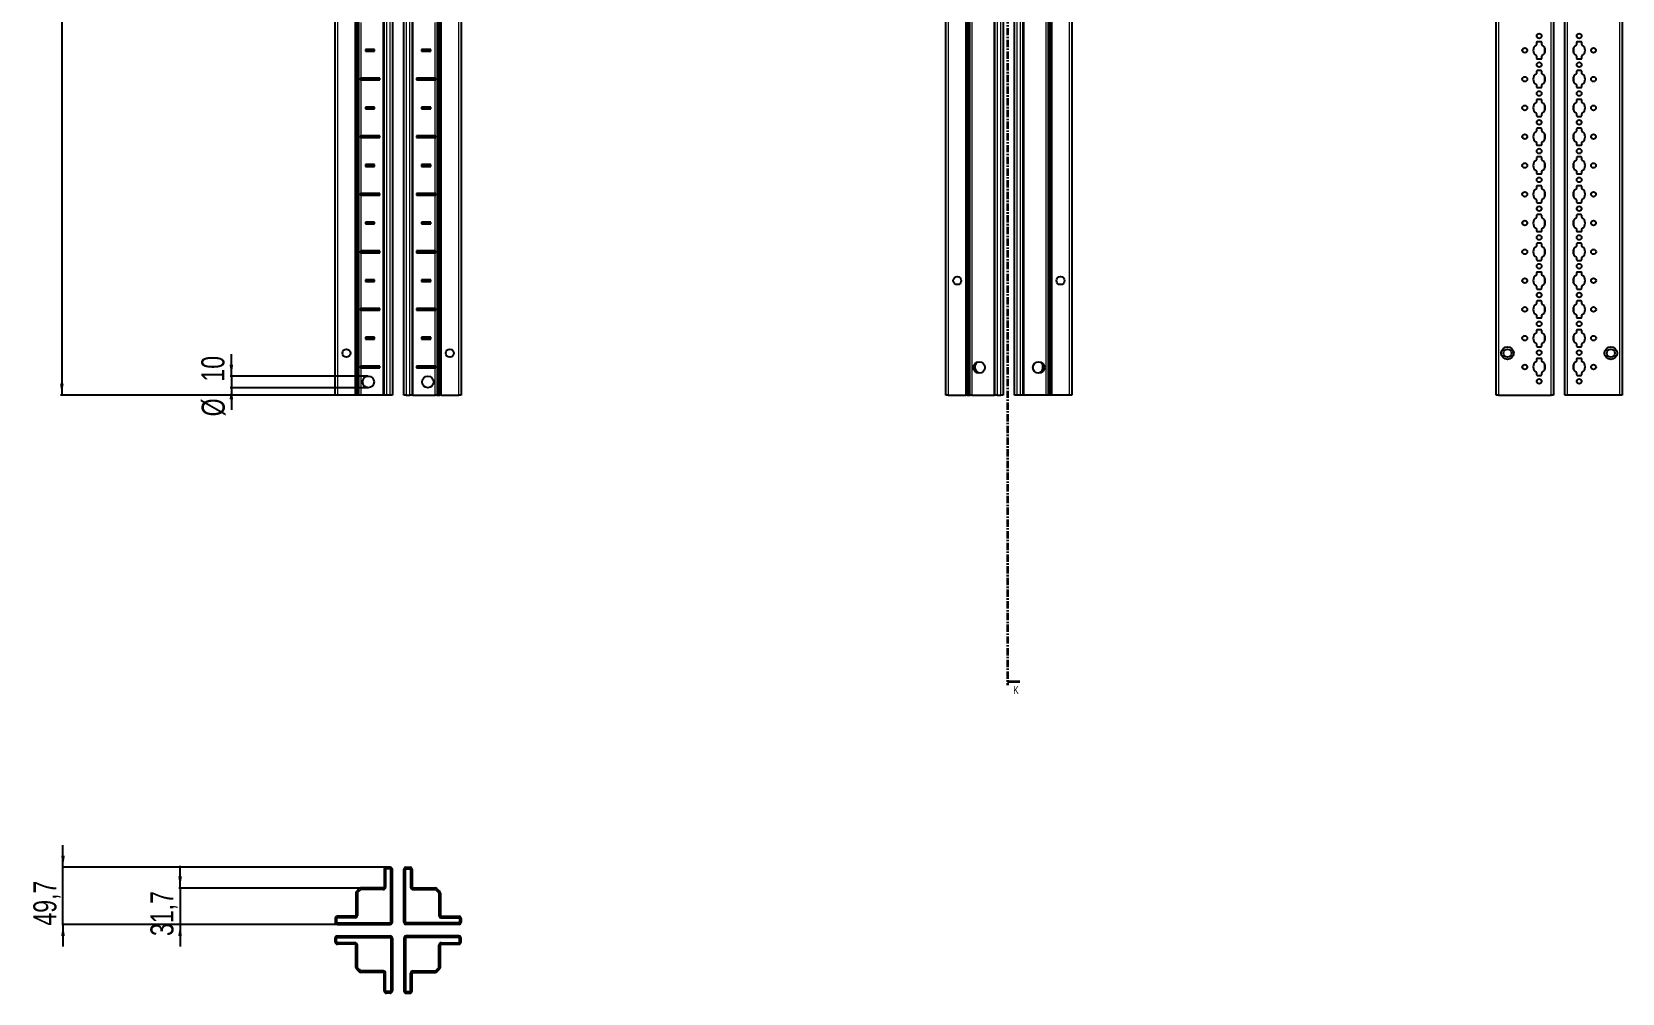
# Model space of a CAD drawing. Header units: millimetres. Extents: x -199 to 1181, y -1371 to 1507.
# Drawn here: x -199 to 1181, y -1371 to -536 of the extents above; entities that cross this region are included whole.
import ezdxf

# ---------------------------------------------------------------- set-up
doc = ezdxf.new("R2010")
doc.units = ezdxf.units.MM
doc.linetypes.add('CENTER', pattern=[10.16, 6.35, -1.27, 1.27, -1.27])
doc.layers.add('FORMAT', color=7, linetype='Continuous')
doc.styles.add('SLDTEXTSTYLE0', font='TXT', dxfattribs={"width": 0.75})
doc.dimstyles.new('SLDDIMSTYLE0', dxfattribs={"dimtxt": 20, "dimasz": 10, "dimexe": 0, "dimexo": 0.0625, "dimgap": 5, "dimtad": 2, "dimdec": 1, "dimrnd": 1e-09, "dimzin": 12, "dimdsep": 46, "dimtxsty": 'SLDTEXTSTYLE0', "dimsah": 1, "dimcen": 0.09, "dimadec": 0, "dimazin": 3, "dimtfac": 1, "dimtofl": 0, "dimtmove": 0, "dimatfit": 3, "dimfxl": 0, "dimfrac": 2, "dimtolj": 1, "dimtzin": 12, "dimarcsym": 0})
doc.dimstyles.new('SLDDIMSTYLE1', dxfattribs={"dimtxt": 20, "dimasz": 10, "dimexe": 0, "dimexo": 0.0625, "dimgap": 5, "dimtad": 2, "dimdec": 1, "dimrnd": 1e-09, "dimzin": 12, "dimdsep": 46, "dimtxsty": 'SLDTEXTSTYLE0', "dimsah": 1, "dimcen": 0.09, "dimadec": 0, "dimazin": 3, "dimtfac": 1, "dimtmove": 0, "dimatfit": 0, "dimfxl": 0, "dimfrac": 2, "dimtolj": 1, "dimtzin": 12, "dimarcsym": 0})

# ---------------------------------------------------------------- blocks, each defined once
blk = doc.blocks.new('_D')
at = {"layer": 'FORMAT'}
for p, q in [((86.4, 47.2), (-174.2, 47.2)), ((-173.2, 47.2), (-173.2, -851.8)), ((86.4, -851.8), (-174.2, -851.8))]:
    blk.add_line(p, q, dxfattribs=at)
for points in [[(-173.2, 47.2), (-174.7, 37.2), (-171.6, 37.2)], [(-173.2, -851.8), (-171.6, -841.8), (-174.7, -841.8)]]:
    blk.add_solid(points, dxfattribs=at)
at = {"layer": 'FORMAT', "insert": (-198.9, -424.5), "char_height": 20, "attachment_point": 1, "rotation": 90, "style": 'SLDTEXTSTYLE0'}
blk.add_mtext('899', dxfattribs=at)
blk = doc.blocks.new('_D_3')
at = {"layer": 'FORMAT'}
for p, q in [((-26, -835.3), (-26, -816.1)), ((92.8, -835.3), (-27, -835.3)), ((-26, -835.3), (-26, -845.3)), ((92.8, -845.3), (-27, -845.3)), ((-26, -845.3), (-26, -864.5))]:
    blk.add_line(p, q, dxfattribs=at)
for points in [[(-26, -835.3), (-24.5, -825.3), (-27.6, -825.3)], [(-26, -845.3), (-27.6, -855.3), (-24.5, -855.3)]]:
    blk.add_solid(points, dxfattribs=at)
at = {"layer": 'FORMAT', "char_height": 20, "attachment_point": 1, "rotation": 90, "style": 'SLDTEXTSTYLE0'}
for s, insert in [('10', (-52.1, -840)), ('%%c', (-51.8, -870.2))]:
    blk.add_mtext(s, dxfattribs=dict(at, insert=insert))
blk = doc.blocks.new('_D_5')
at = {"layer": 'FORMAT'}
for p, q in [((-172.2, -1261.8), (-172.2, -1242.5)), ((108.5, -1261.8), (-173.2, -1261.8)), ((-172.2, -1311.5), (-172.2, -1261.8)), ((66, -1311.5), (-173.2, -1311.5)), ((-172.2, -1311.5), (-172.2, -1330.7))]:
    blk.add_line(p, q, dxfattribs=at)
for points in [[(-172.2, -1261.8), (-170.6, -1251.8), (-173.7, -1251.8)], [(-172.2, -1311.5), (-173.7, -1321.5), (-170.6, -1321.5)]]:
    blk.add_solid(points, dxfattribs=at)
at = {"layer": 'FORMAT', "insert": (-197.9, -1312.5), "char_height": 20, "attachment_point": 1, "rotation": 90, "style": 'SLDTEXTSTYLE0'}
blk.add_mtext('49,7', dxfattribs=at)
blk = doc.blocks.new('_D_6')
at = {"layer": 'FORMAT'}
for p, q in [((-70.5, -1279.8), (-70.5, -1260.5)), ((86.4, -1279.8), (-71.5, -1279.8)), ((-70.5, -1279.8), (-70.5, -1311.5)), ((66, -1311.5), (-71.5, -1311.5)), ((-70.5, -1311.5), (-70.5, -1330.7))]:
    blk.add_line(p, q, dxfattribs=at)
for points in [[(-70.5, -1279.8), (-69, -1269.8), (-72.1, -1269.8)], [(-70.5, -1311.5), (-72.1, -1321.5), (-69, -1321.5)]]:
    blk.add_solid(points, dxfattribs=at)
at = {"layer": 'FORMAT', "insert": (-96.3, -1321.5), "char_height": 20, "attachment_point": 1, "rotation": 90, "style": 'SLDTEXTSTYLE0'}
blk.add_mtext('31,7', dxfattribs=at)

msp = doc.modelspace()

# ---------------------------------------------------------------- linework, layer by layer
at = {"color": 7, "linetype": 'CENTER', "lineweight": 35}
msp.add_line((647.53, 1499.09), (647.53, -1103.67), dxfattribs=at)
at = {"color": 7, "linetype": 'Continuous', "lineweight": 25}
for p, q in [((63.98, -851.79), (63.98, 47.21)), ((81.98, -851.79), (81.98, 47.21)), ((83.77, -851.79), (83.77, 47.21)), ((83.8, -851.79), (83.8, 47.21)), ((106.48, -851.79), (106.48, 47.21)), ((113.68, 47.21), (113.68, -851.79)), ((123.68, -851.79), (123.68, 47.21)), ((130.88, 47.21), (130.88, -851.79)), ((153.55, 47.21), (153.55, -851.79)), ((153.58, 47.21), (153.58, -851.79)), ((155.38, 47.21), (155.38, -851.79)), ((173.38, 47.21), (173.38, -851.79)), ((594.1, -851.79), (594.1, 47.21)), ((613.89, 47.21), (613.89, -851.79)), ((613.93, 47.21), (613.93, -851.79)), ((636.6, -851.79), (636.6, 47.21)), ((643.8, 47.21), (643.8, -851.79)), ((653.8, -851.79), (653.8, 47.21)), ((661, 47.21), (661, -851.79)), ((683.67, -851.79), (683.67, 47.21)), ((683.71, -851.79), (683.71, 47.21)), ((703.5, 47.21), (703.5, -851.79)), ((1071.69, -851.79), (1071.69, 47.21)), ((1121.39, 47.21), (1121.39, -851.79)), ((1131.39, -851.79), (1131.39, 47.21)), ((1181.09, 47.21), (1181.09, -851.79)), ((612.1, -576.54), (612.1, -528.04)), ((685.5, -528.04), (685.5, -576.54)), ((98.33, -551.54), (90.33, -551.54)), ((90.33, -551.54), (90.33, -553.04)), ((91.08, -552.29), (90.33, -551.54)), ((97.58, -552.29), (98.33, -551.54)), ((98.33, -553.04), (98.33, -551.54)), ((147.03, -551.54), (139.03, -551.54)), ((139.03, -551.54), (139.03, -553.04)), ((139.78, -552.29), (139.03, -551.54)), ((146.28, -552.29), (147.03, -551.54)), ((147.03, -553.04), (147.03, -551.54)), ((1106.74, -545.39), (1106.74, -547.27)), ((1110.84, -544.89), (1107.24, -544.89)), ((1111.34, -547.27), (1111.34, -545.39)), ((1141.44, -545.39), (1141.44, -547.27)), ((1145.54, -544.89), (1141.94, -544.89)), ((1146.04, -547.27), (1146.04, -545.39)), ((91.08, -552.29), (90.33, -553.04)), ((90.33, -553.04), (98.33, -553.04)), ((97.58, -552.29), (91.08, -552.29)), ((97.58, -552.29), (98.33, -553.04)), ((139.78, -552.29), (139.03, -553.04)), ((139.03, -553.04), (147.03, -553.04)), ((139.78, -552.29), (146.28, -552.29)), ((146.28, -552.29), (147.03, -553.04)), ((1106.74, -557.32), (1106.74, -559.19)), ((1107.24, -559.69), (1110.84, -559.69)), ((1111.34, -559.19), (1111.34, -557.32)), ((1141.44, -557.32), (1141.44, -559.19)), ((1141.94, -559.69), (1145.54, -559.69)), ((1146.04, -559.19), (1146.04, -557.32)), ((85.93, -576.65), (85.93, -577.94)), ((86.58, -577.29), (85.93, -576.65)), ((86.58, -577.29), (85.93, -577.94)), ((102.83, -576.54), (86.42, -576.54)), ((86.42, -578.04), (102.83, -578.04)), ((102.08, -577.29), (86.58, -577.29)), ((102.08, -577.29), (102.83, -576.54)), ((102.08, -577.29), (102.83, -578.04)), ((102.83, -578.04), (102.83, -576.54)), ((150.93, -576.54), (134.53, -576.54)), ((134.53, -576.54), (134.53, -578.04)), ((135.28, -577.29), (134.53, -576.54)), ((135.28, -577.29), (134.53, -578.04)), ((134.53, -578.04), (150.93, -578.04)), ((135.28, -577.29), (150.78, -577.29)), ((150.78, -577.29), (151.42, -576.65)), ((150.78, -577.29), (151.42, -577.94)), ((151.42, -577.94), (151.42, -576.65)), ((612.16, -576.65), (612.1, -576.54)), ((612.1, -576.54), (612.1, -578.04)), ((612.1, -578.04), (612.16, -577.94)), ((612.1, -626.54), (612.1, -578.04)), ((612.16, -577.94), (612.16, -576.65)), ((685.5, -576.54), (685.44, -576.65)), ((685.44, -576.65), (685.44, -577.94)), ((685.44, -577.94), (685.5, -578.04)), ((685.5, -578.04), (685.5, -576.54)), ((685.5, -578.04), (685.5, -626.54)), ((1106.74, -570.39), (1106.74, -572.27)), ((1110.84, -569.89), (1107.24, -569.89)), ((1111.34, -572.27), (1111.34, -570.39)), ((1141.44, -570.39), (1141.44, -572.27)), ((1145.54, -569.89), (1141.94, -569.89)), ((1146.04, -572.27), (1146.04, -570.39)), ((1106.74, -582.32), (1106.74, -584.19)), ((1107.24, -584.69), (1110.84, -584.69)), ((1111.34, -584.19), (1111.34, -582.32)), ((1141.44, -582.32), (1141.44, -584.19)), ((1141.94, -584.69), (1145.54, -584.69)), ((1146.04, -584.19), (1146.04, -582.32)), ((98.33, -601.54), (90.33, -601.54)), ((90.33, -601.54), (90.33, -603.04)), ((91.08, -602.29), (90.33, -601.54)), ((91.08, -602.29), (90.33, -603.04)), ((90.33, -603.04), (98.33, -603.04)), ((97.58, -602.29), (91.08, -602.29)), ((97.58, -602.29), (98.33, -601.54)), ((97.58, -602.29), (98.33, -603.04)), ((98.33, -603.04), (98.33, -601.54)), ((147.03, -601.54), (139.03, -601.54)), ((139.03, -601.54), (139.03, -603.04)), ((139.78, -602.29), (139.03, -601.54)), ((139.78, -602.29), (139.03, -603.04)), ((139.03, -603.04), (147.03, -603.04)), ((139.78, -602.29), (146.28, -602.29)), ((146.28, -602.29), (147.03, -601.54)), ((146.28, -602.29), (147.03, -603.04)), ((147.03, -603.04), (147.03, -601.54)), ((1106.74, -595.39), (1106.74, -597.27)), ((1106.74, -607.32), (1106.74, -609.19)), ((1110.84, -594.89), (1107.24, -594.89)), ((1111.34, -597.27), (1111.34, -595.39)), ((1111.34, -609.19), (1111.34, -607.32)), ((1141.44, -595.39), (1141.44, -597.27)), ((1141.44, -607.32), (1141.44, -609.19)), ((1145.54, -594.89), (1141.94, -594.89)), ((1146.04, -597.27), (1146.04, -595.39)), ((1146.04, -609.19), (1146.04, -607.32)), ((1106.74, -620.39), (1106.74, -622.27)), ((1107.24, -609.69), (1110.84, -609.69)), ((1110.84, -619.89), (1107.24, -619.89)), ((1111.34, -622.27), (1111.34, -620.39)), ((1141.44, -620.39), (1141.44, -622.27)), ((1141.94, -609.69), (1145.54, -609.69)), ((1145.54, -619.89), (1141.94, -619.89)), ((1146.04, -622.27), (1146.04, -620.39)), ((85.93, -626.65), (85.93, -627.94)), ((86.58, -627.29), (85.93, -626.65)), ((86.58, -627.29), (85.93, -627.94)), ((102.83, -626.54), (86.42, -626.54)), ((86.42, -628.04), (102.83, -628.04)), ((102.08, -627.29), (86.58, -627.29)), ((102.08, -627.29), (102.83, -626.54)), ((102.08, -627.29), (102.83, -628.04)), ((102.83, -628.04), (102.83, -626.54)), ((150.93, -626.54), (134.53, -626.54)), ((134.53, -626.54), (134.53, -628.04)), ((135.28, -627.29), (134.53, -626.54)), ((135.28, -627.29), (134.53, -628.04)), ((134.53, -628.04), (150.93, -628.04)), ((135.28, -627.29), (150.78, -627.29)), ((150.78, -627.29), (151.42, -626.65)), ((150.78, -627.29), (151.42, -627.94)), ((151.42, -627.94), (151.42, -626.65)), ((612.16, -626.65), (612.1, -626.54)), ((612.1, -626.54), (612.1, -628.04)), ((612.1, -628.04), (612.16, -627.94)), ((612.1, -676.54), (612.1, -628.04)), ((612.16, -627.94), (612.16, -626.65)), ((685.5, -626.54), (685.44, -626.65)), ((685.44, -626.65), (685.44, -627.94)), ((685.44, -627.94), (685.5, -628.04)), ((685.5, -628.04), (685.5, -626.54)), ((685.5, -628.04), (685.5, -676.54)), ((1106.74, -632.32), (1106.74, -634.19)), ((1107.24, -634.69), (1110.84, -634.69)), ((1111.34, -634.19), (1111.34, -632.32)), ((1141.44, -632.32), (1141.44, -634.19)), ((1141.94, -634.69), (1145.54, -634.69)), ((1146.04, -634.19), (1146.04, -632.32)), ((1106.74, -645.39), (1106.74, -647.27)), ((1110.84, -644.89), (1107.24, -644.89)), ((1111.34, -647.27), (1111.34, -645.39)), ((1141.44, -645.39), (1141.44, -647.27)), ((1145.54, -644.89), (1141.94, -644.89)), ((1146.04, -647.27), (1146.04, -645.39)), ((98.33, -651.54), (90.33, -651.54)), ((90.33, -651.54), (90.33, -653.04)), ((91.08, -652.29), (90.33, -651.54)), ((91.08, -652.29), (90.33, -653.04)), ((90.33, -653.04), (98.33, -653.04)), ((97.58, -652.29), (91.08, -652.29)), ((97.58, -652.29), (98.33, -651.54)), ((97.58, -652.29), (98.33, -653.04)), ((98.33, -653.04), (98.33, -651.54)), ((147.03, -651.54), (139.03, -651.54)), ((139.03, -651.54), (139.03, -653.04)), ((139.78, -652.29), (139.03, -651.54)), ((139.78, -652.29), (139.03, -653.04)), ((139.03, -653.04), (147.03, -653.04)), ((139.78, -652.29), (146.28, -652.29)), ((146.28, -652.29), (147.03, -651.54)), ((146.28, -652.29), (147.03, -653.04)), ((147.03, -653.04), (147.03, -651.54)), ((1106.74, -657.32), (1106.74, -659.19)), ((1107.24, -659.69), (1110.84, -659.69)), ((1111.34, -659.19), (1111.34, -657.32)), ((1141.44, -657.32), (1141.44, -659.19)), ((1141.94, -659.69), (1145.54, -659.69)), ((1146.04, -659.19), (1146.04, -657.32)), ((1106.74, -670.39), (1106.74, -672.27)), ((1110.84, -669.89), (1107.24, -669.89)), ((1111.34, -672.27), (1111.34, -670.39)), ((1141.44, -670.39), (1141.44, -672.27)), ((1145.54, -669.89), (1141.94, -669.89)), ((1146.04, -672.27), (1146.04, -670.39)), ((85.93, -676.65), (85.93, -677.94)), ((86.58, -677.29), (85.93, -676.65)), ((86.58, -677.29), (85.93, -677.94)), ((102.83, -676.54), (86.42, -676.54)), ((86.42, -678.04), (102.83, -678.04)), ((102.08, -677.29), (86.58, -677.29)), ((102.08, -677.29), (102.83, -676.54)), ((102.08, -677.29), (102.83, -678.04)), ((102.83, -678.04), (102.83, -676.54)), ((150.93, -676.54), (134.53, -676.54)), ((134.53, -676.54), (134.53, -678.04)), ((135.28, -677.29), (134.53, -676.54)), ((135.28, -677.29), (134.53, -678.04)), ((134.53, -678.04), (150.93, -678.04)), ((135.28, -677.29), (150.78, -677.29)), ((150.78, -677.29), (151.42, -676.65)), ((150.78, -677.29), (151.42, -677.94)), ((151.42, -677.94), (151.42, -676.65)), ((612.16, -676.65), (612.1, -676.54)), ((612.1, -676.54), (612.1, -678.04)), ((612.1, -678.04), (612.16, -677.94)), ((612.1, -726.54), (612.1, -678.04)), ((612.16, -677.94), (612.16, -676.65)), ((685.5, -676.54), (685.44, -676.65)), ((685.44, -676.65), (685.44, -677.94)), ((685.44, -677.94), (685.5, -678.04)), ((685.5, -678.04), (685.5, -676.54)), ((685.5, -678.04), (685.5, -726.54)), ((1106.74, -682.32), (1106.74, -684.19)), ((1107.24, -684.69), (1110.84, -684.69)), ((1111.34, -684.19), (1111.34, -682.32)), ((1141.44, -682.32), (1141.44, -684.19)), ((1141.94, -684.69), (1145.54, -684.69)), ((1146.04, -684.19), (1146.04, -682.32)), ((91.08, -702.29), (90.33, -701.54)), ((90.33, -701.54), (90.33, -703.04)), ((98.33, -701.54), (90.33, -701.54)), ((91.08, -702.29), (90.33, -703.04)), ((90.33, -703.04), (98.33, -703.04)), ((97.58, -702.29), (91.08, -702.29)), ((97.58, -702.29), (98.33, -701.54)), ((97.58, -702.29), (98.33, -703.04)), ((98.33, -703.04), (98.33, -701.54)), ((147.03, -701.54), (139.03, -701.54)), ((139.03, -701.54), (139.03, -703.04)), ((139.78, -702.29), (139.03, -701.54)), ((139.78, -702.29), (139.03, -703.04)), ((139.03, -703.04), (147.03, -703.04)), ((139.78, -702.29), (146.28, -702.29)), ((146.28, -702.29), (147.03, -701.54)), ((146.28, -702.29), (147.03, -703.04)), ((147.03, -703.04), (147.03, -701.54)), ((1106.74, -695.39), (1106.74, -697.27)), ((1110.84, -694.89), (1107.24, -694.89)), ((1111.34, -697.27), (1111.34, -695.39)), ((1141.44, -695.39), (1141.44, -697.27)), ((1145.54, -694.89), (1141.94, -694.89)), ((1146.04, -697.27), (1146.04, -695.39)), ((1106.74, -707.32), (1106.74, -709.19)), ((1107.24, -709.69), (1110.84, -709.69)), ((1111.34, -709.19), (1111.34, -707.32)), ((1141.44, -707.32), (1141.44, -709.19)), ((1141.94, -709.69), (1145.54, -709.69)), ((1146.04, -709.19), (1146.04, -707.32)), ((85.93, -726.65), (85.93, -727.94)), ((86.58, -727.29), (85.93, -726.65)), ((86.58, -727.29), (85.93, -727.94)), ((102.83, -726.54), (86.42, -726.54)), ((86.42, -728.04), (102.83, -728.04)), ((102.08, -727.29), (86.58, -727.29)), ((102.08, -727.29), (102.83, -726.54)), ((102.08, -727.29), (102.83, -728.04)), ((102.83, -728.04), (102.83, -726.54)), ((150.93, -726.54), (134.53, -726.54)), ((134.53, -726.54), (134.53, -728.04)), ((135.28, -727.29), (134.53, -726.54)), ((135.28, -727.29), (134.53, -728.04)), ((134.53, -728.04), (150.93, -728.04)), ((135.28, -727.29), (150.78, -727.29)), ((150.78, -727.29), (151.42, -726.65)), ((150.78, -727.29), (151.42, -727.94)), ((151.42, -727.94), (151.42, -726.65)), ((612.16, -726.65), (612.1, -726.54)), ((612.1, -726.54), (612.1, -728.04)), ((612.1, -728.04), (612.16, -727.94)), ((612.1, -776.54), (612.1, -728.04)), ((612.16, -727.94), (612.16, -726.65)), ((685.5, -726.54), (685.44, -726.65)), ((685.44, -726.65), (685.44, -727.94)), ((685.44, -727.94), (685.5, -728.04)), ((685.5, -728.04), (685.5, -726.54)), ((685.5, -728.04), (685.5, -776.54)), ((1106.74, -720.39), (1106.74, -722.27)), ((1110.84, -719.89), (1107.24, -719.89)), ((1111.34, -722.27), (1111.34, -720.39)), ((1141.44, -720.39), (1141.44, -722.27)), ((1145.54, -719.89), (1141.94, -719.89)), ((1146.04, -722.27), (1146.04, -720.39)), ((1106.74, -732.32), (1106.74, -734.19)), ((1107.24, -734.69), (1110.84, -734.69)), ((1110.84, -744.89), (1107.24, -744.89)), ((1111.34, -734.19), (1111.34, -732.32)), ((1141.44, -732.32), (1141.44, -734.19)), ((1141.94, -734.69), (1145.54, -734.69)), ((1145.54, -744.89), (1141.94, -744.89)), ((1146.04, -734.19), (1146.04, -732.32)), ((98.33, -751.54), (90.33, -751.54)), ((90.33, -751.54), (90.33, -753.04)), ((91.08, -752.29), (90.33, -751.54)), ((91.08, -752.29), (90.33, -753.04)), ((90.33, -753.04), (98.33, -753.04)), ((97.58, -752.29), (91.08, -752.29)), ((97.58, -752.29), (98.33, -751.54)), ((97.58, -752.29), (98.33, -753.04)), ((98.33, -753.04), (98.33, -751.54)), ((139.03, -751.54), (139.03, -753.04)), ((147.03, -751.54), (139.03, -751.54)), ((139.78, -752.29), (139.03, -751.54)), ((139.78, -752.29), (139.03, -753.04)), ((139.03, -753.04), (147.03, -753.04)), ((139.78, -752.29), (146.28, -752.29)), ((146.28, -752.29), (147.03, -751.54)), ((146.28, -752.29), (147.03, -753.04)), ((147.03, -753.04), (147.03, -751.54)), ((1106.74, -745.39), (1106.74, -747.27)), ((1106.74, -757.32), (1106.74, -759.19)), ((1111.34, -747.27), (1111.34, -745.39)), ((1111.34, -759.19), (1111.34, -757.32)), ((1141.44, -745.39), (1141.44, -747.27)), ((1141.44, -757.32), (1141.44, -759.19)), ((1146.04, -747.27), (1146.04, -745.39)), ((1146.04, -759.19), (1146.04, -757.32)), ((1106.74, -770.39), (1106.74, -772.27)), ((1107.24, -759.69), (1110.84, -759.69)), ((1110.84, -769.89), (1107.24, -769.89)), ((1111.34, -772.27), (1111.34, -770.39)), ((1141.44, -770.39), (1141.44, -772.27)), ((1141.94, -759.69), (1145.54, -759.69)), ((1145.54, -769.89), (1141.94, -769.89)), ((1146.04, -772.27), (1146.04, -770.39)), ((86.58, -777.29), (85.93, -776.65)), ((85.93, -776.65), (85.93, -777.94)), ((86.58, -777.29), (85.93, -777.94)), ((102.83, -776.54), (86.42, -776.54)), ((86.42, -778.04), (102.83, -778.04)), ((102.08, -777.29), (86.58, -777.29)), ((102.08, -777.29), (102.83, -776.54)), ((102.08, -777.29), (102.83, -778.04)), ((102.83, -778.04), (102.83, -776.54)), ((150.93, -776.54), (134.53, -776.54)), ((134.53, -776.54), (134.53, -778.04)), ((135.28, -777.29), (134.53, -776.54)), ((135.28, -777.29), (134.53, -778.04)), ((134.53, -778.04), (150.93, -778.04)), ((135.28, -777.29), (150.78, -777.29)), ((150.78, -777.29), (151.42, -776.65)), ((150.78, -777.29), (151.42, -777.94)), ((151.42, -777.94), (151.42, -776.65)), ((612.16, -776.65), (612.1, -776.54)), ((612.1, -776.54), (612.1, -778.04)), ((612.1, -778.04), (612.16, -777.94)), ((612.1, -826.54), (612.1, -778.04)), ((612.16, -777.94), (612.16, -776.65)), ((685.5, -776.54), (685.44, -776.65)), ((685.44, -776.65), (685.44, -777.94)), ((685.44, -777.94), (685.5, -778.04)), ((685.5, -778.04), (685.5, -776.54)), ((685.5, -778.04), (685.5, -826.54)), ((1106.74, -782.32), (1106.74, -784.19)), ((1107.24, -784.69), (1110.84, -784.69)), ((1111.34, -784.19), (1111.34, -782.32)), ((1141.44, -782.32), (1141.44, -784.19)), ((1141.94, -784.69), (1145.54, -784.69)), ((1146.04, -784.19), (1146.04, -782.32)), ((1106.74, -795.39), (1106.74, -797.27)), ((1110.84, -794.89), (1107.24, -794.89)), ((1111.34, -797.27), (1111.34, -795.39)), ((1141.44, -795.39), (1141.44, -797.27)), ((1145.54, -794.89), (1141.94, -794.89)), ((1146.04, -797.27), (1146.04, -795.39)), ((98.33, -801.54), (90.33, -801.54)), ((90.33, -801.54), (90.33, -803.04)), ((91.08, -802.29), (90.33, -801.54)), ((91.08, -802.29), (90.33, -803.04)), ((90.33, -803.04), (98.33, -803.04)), ((97.58, -802.29), (91.08, -802.29)), ((97.58, -802.29), (98.33, -801.54)), ((97.58, -802.29), (98.33, -803.04)), ((98.33, -803.04), (98.33, -801.54)), ((139.03, -801.54), (139.03, -803.04)), ((147.03, -801.54), (139.03, -801.54)), ((139.78, -802.29), (139.03, -801.54)), ((139.78, -802.29), (139.03, -803.04)), ((139.03, -803.04), (147.03, -803.04)), ((139.78, -802.29), (146.28, -802.29)), ((146.28, -802.29), (147.03, -801.54)), ((146.28, -802.29), (147.03, -803.04)), ((147.03, -803.04), (147.03, -801.54)), ((1106.74, -807.32), (1106.74, -809.19)), ((1107.24, -809.69), (1110.84, -809.69)), ((1111.34, -809.19), (1111.34, -807.32)), ((1141.44, -807.32), (1141.44, -809.19)), ((1141.94, -809.69), (1145.54, -809.69)), ((1146.04, -809.19), (1146.04, -807.32)), ((85.93, -826.65), (85.93, -827.94)), ((86.58, -827.29), (85.93, -826.65)), ((86.58, -827.29), (85.93, -827.94)), ((102.83, -826.54), (86.42, -826.54)), ((86.42, -828.04), (102.83, -828.04)), ((102.08, -827.29), (86.58, -827.29)), ((102.08, -827.29), (102.83, -826.54)), ((102.08, -827.29), (102.83, -828.04)), ((102.83, -828.04), (102.83, -826.54)), ((150.93, -826.54), (134.53, -826.54)), ((134.53, -826.54), (134.53, -828.04)), ((135.28, -827.29), (134.53, -826.54)), ((135.28, -827.29), (134.53, -828.04)), ((134.53, -828.04), (150.93, -828.04)), ((135.28, -827.29), (150.78, -827.29)), ((150.78, -827.29), (151.42, -826.65)), ((150.78, -827.29), (151.42, -827.94)), ((151.42, -827.94), (151.42, -826.65)), ((612.16, -826.65), (612.1, -826.54)), ((612.1, -826.54), (612.1, -828.04)), ((612.1, -828.04), (612.16, -827.94)), ((612.1, -851.79), (612.1, -828.04)), ((612.16, -827.94), (612.16, -826.65)), ((685.5, -826.54), (685.44, -826.65)), ((685.44, -826.65), (685.44, -827.94)), ((685.44, -827.94), (685.5, -828.04)), ((685.5, -828.04), (685.5, -826.54)), ((685.5, -828.04), (685.5, -851.79)), ((1106.74, -820.39), (1106.74, -822.27)), ((1110.84, -819.89), (1107.24, -819.89)), ((1111.34, -822.27), (1111.34, -820.39)), ((1141.44, -820.39), (1141.44, -822.27)), ((1145.54, -819.89), (1141.94, -819.89)), ((1146.04, -822.27), (1146.04, -820.39)), ((622.15, -832.73), (622.15, -832.32)), ((675.45, -832.32), (675.45, -832.73)), ((1106.74, -832.32), (1106.74, -834.19)), ((1107.24, -834.69), (1110.84, -834.69)), ((1111.34, -834.19), (1111.34, -832.32)), ((1141.44, -832.32), (1141.44, -834.19)), ((1141.94, -834.69), (1145.54, -834.69)), ((1146.04, -834.19), (1146.04, -832.32)), ((65.98, -851.79), (63.98, -851.79)), ((81.33, -851.79), (65.98, -851.79)), ((81.98, -851.79), (81.33, -851.79)), ((82.56, -851.79), (81.98, -851.79)), ((83.77, -851.79), (82.56, -851.79)), ((83.8, -851.79), (83.77, -851.79)), ((85.01, -851.79), (83.8, -851.79)), ((86.42, -851.79), (85.01, -851.79)), ((105.83, -851.79), (86.42, -851.79)), ((106.48, -851.79), (105.83, -851.79)), ((108.48, -851.79), (106.48, -851.79)), ((111.68, -851.79), (108.48, -851.79)), ((113.68, -851.79), (111.68, -851.79)), ((125.68, -851.79), (123.68, -851.79)), ((125.68, -851.79), (128.88, -851.79)), ((130.88, -851.79), (128.88, -851.79)), ((131.53, -851.79), (130.88, -851.79)), ((131.53, -851.79), (150.93, -851.79)), ((152.34, -851.79), (150.93, -851.79)), ((152.34, -851.79), (153.55, -851.79)), ((153.55, -851.79), (153.58, -851.79)), ((153.58, -851.79), (154.79, -851.79)), ((155.38, -851.79), (154.79, -851.79)), ((156.03, -851.79), (155.38, -851.79)), ((156.03, -851.79), (171.38, -851.79)), ((173.38, -851.79), (171.38, -851.79)), ((596.1, -851.79), (594.1, -851.79)), ((596.1, -851.79), (611.45, -851.79)), ((612.1, -851.79), (611.45, -851.79)), ((612.69, -851.79), (612.1, -851.79)), ((612.69, -851.79), (613.89, -851.79)), ((613.89, -851.79), (613.93, -851.79)), ((613.93, -851.79), (615.13, -851.79)), ((616.55, -851.79), (615.13, -851.79)), ((616.55, -851.79), (635.95, -851.79)), ((636.6, -851.79), (635.95, -851.79)), ((638.6, -851.79), (636.6, -851.79)), ((638.6, -851.79), (641.8, -851.79)), ((643.8, -851.79), (641.8, -851.79)), ((655.8, -851.79), (653.8, -851.79)), ((659, -851.79), (655.8, -851.79)), ((661, -851.79), (659, -851.79)), ((661.65, -851.79), (661, -851.79)), ((681.05, -851.79), (661.65, -851.79)), ((682.47, -851.79), (681.05, -851.79)), ((683.67, -851.79), (682.47, -851.79)), ((683.71, -851.79), (683.67, -851.79)), ((684.91, -851.79), (683.71, -851.79)), ((685.5, -851.79), (684.91, -851.79)), ((686.15, -851.79), (685.5, -851.79)), ((701.5, -851.79), (686.15, -851.79)), ((703.5, -851.79), (701.5, -851.79)), ((1073.69, -851.79), (1071.69, -851.79)), ((1073.69, -851.79), (1119.39, -851.79)), ((1121.39, -851.79), (1119.39, -851.79)), ((1133.39, -851.79), (1131.39, -851.79)), ((1179.09, -851.79), (1133.39, -851.79)), ((1181.09, -851.79), (1179.09, -851.79)), ((106.48, -1263.77), (106.48, -1279.12)), ((107.83, -1263.77), (107.83, -1279.12)), ((111.68, -1261.77), (108.48, -1261.77)), ((111.68, -1263.12), (108.48, -1263.12)), ((112.33, -1309.47), (112.33, -1263.77)), ((113.68, -1309.47), (113.68, -1263.77)), ((123.68, -1309.47), (123.68, -1263.77)), ((125.03, -1309.47), (125.03, -1263.77)), ((125.68, -1261.77), (128.88, -1261.77)), ((125.68, -1263.12), (128.88, -1263.12)), ((129.53, -1263.77), (129.53, -1279.12)), ((130.88, -1263.77), (130.88, -1279.12)), ((83.77, -1281.6), (82.56, -1282.8)), ((84.72, -1282.55), (83.52, -1283.76)), ((84.72, -1282.55), (83.77, -1281.6)), ((85.01, -1280.36), (83.8, -1281.56)), ((83.8, -1281.56), (84.76, -1282.52)), ((85.96, -1281.31), (84.76, -1282.52)), ((105.83, -1279.77), (86.42, -1279.77)), ((105.83, -1281.12), (86.42, -1281.12)), ((131.53, -1279.77), (150.93, -1279.77)), ((131.53, -1281.12), (150.93, -1281.12)), ((151.39, -1281.31), (152.59, -1282.52)), ((152.34, -1280.36), (153.55, -1281.56)), ((153.55, -1281.56), (152.59, -1282.52)), ((152.63, -1282.55), (153.58, -1281.6)), ((152.63, -1282.55), (153.84, -1283.76)), ((153.58, -1281.6), (154.79, -1282.8)), ((81.98, -1284.22), (81.98, -1303.62)), ((83.33, -1284.22), (83.33, -1303.62)), ((154.03, -1284.22), (154.03, -1303.62)), ((155.38, -1284.22), (155.38, -1303.62)), ((63.98, -1306.27), (63.98, -1309.47)), ((65.33, -1306.27), (65.33, -1309.47)), ((81.33, -1304.27), (65.98, -1304.27)), ((81.33, -1305.62), (65.98, -1305.62)), ((65.98, -1310.12), (111.68, -1310.12)), ((171.38, -1310.12), (125.68, -1310.12)), ((156.03, -1304.27), (171.38, -1304.27)), ((156.03, -1305.62), (171.38, -1305.62)), ((172.03, -1306.27), (172.03, -1309.47)), ((173.38, -1306.27), (173.38, -1309.47)), ((63.98, -1326.67), (63.98, -1323.47)), ((65.33, -1326.67), (65.33, -1323.47)), ((65.98, -1311.47), (111.68, -1311.47)), ((65.98, -1321.47), (111.68, -1321.47)), ((65.98, -1322.82), (111.68, -1322.82)), ((112.33, -1323.47), (112.33, -1369.17)), ((113.68, -1323.47), (113.68, -1369.17)), ((123.68, -1323.47), (123.68, -1369.17)), ((125.03, -1323.47), (125.03, -1369.17)), ((171.38, -1311.47), (125.68, -1311.47)), ((171.38, -1321.47), (125.68, -1321.47)), ((171.38, -1322.82), (125.68, -1322.82)), ((172.03, -1326.67), (172.03, -1323.47)), ((173.38, -1326.67), (173.38, -1323.47)), ((81.33, -1327.32), (65.98, -1327.32)), ((81.33, -1328.67), (65.98, -1328.67)), ((81.98, -1348.72), (81.98, -1329.32)), ((83.33, -1348.72), (83.33, -1329.32)), ((154.03, -1348.72), (154.03, -1329.32)), ((155.38, -1348.72), (155.38, -1329.32)), ((156.03, -1327.32), (171.38, -1327.32)), ((156.03, -1328.67), (171.38, -1328.67)), ((83.77, -1351.34), (82.56, -1350.14)), ((84.72, -1350.39), (83.52, -1349.18)), ((84.72, -1350.39), (83.77, -1351.34)), ((83.8, -1351.38), (84.76, -1350.42)), ((85.01, -1352.58), (83.8, -1351.38)), ((85.96, -1351.63), (84.76, -1350.42)), ((105.83, -1351.82), (86.42, -1351.82)), ((131.53, -1351.82), (150.93, -1351.82)), ((151.39, -1351.63), (152.59, -1350.42)), ((152.34, -1352.58), (153.55, -1351.38)), ((153.55, -1351.38), (152.59, -1350.42)), ((152.63, -1350.39), (153.84, -1349.18)), ((152.63, -1350.39), (153.58, -1351.34)), ((153.58, -1351.34), (154.79, -1350.14)), ((105.83, -1353.17), (86.42, -1353.17)), ((106.48, -1369.17), (106.48, -1353.82)), ((107.83, -1369.17), (107.83, -1353.82)), ((129.53, -1369.17), (129.53, -1353.82)), ((130.88, -1369.17), (130.88, -1353.82)), ((131.53, -1353.17), (150.93, -1353.17)), ((111.68, -1369.82), (108.48, -1369.82)), ((111.68, -1371.17), (108.48, -1371.17)), ((125.68, -1369.82), (128.88, -1369.82)), ((125.68, -1371.17), (128.88, -1371.17))]:
    msp.add_line(p, q, dxfattribs=at)
at = {"color": 8, "linetype": 'Continuous', "lineweight": 18}
for p, q in [((65.98, 47.21), (65.98, -851.79)), ((81.33, -851.79), (81.33, 47.21)), ((82.56, 47.21), (82.56, -851.79)), ((85.01, -851.79), (85.01, 47.21)), ((105.83, -851.79), (105.83, 47.21)), ((108.48, 47.21), (108.48, -851.79)), ((111.68, -851.79), (111.68, 47.21)), ((125.68, 47.21), (125.68, -851.79)), ((128.88, -851.79), (128.88, 47.21)), ((131.53, 47.21), (131.53, -851.79)), ((152.34, 47.21), (152.34, -851.79)), ((154.79, -851.79), (154.79, 47.21)), ((156.03, 47.21), (156.03, -851.79)), ((171.38, -851.79), (171.38, 47.21)), ((596.1, 47.21), (596.1, -851.79)), ((611.45, -851.79), (611.45, 47.21)), ((612.69, 47.21), (612.69, -851.79)), ((615.13, -851.79), (615.13, 47.21)), ((616.55, 47.21), (616.55, -851.79)), ((635.95, -851.79), (635.95, 47.21)), ((638.6, 47.21), (638.6, -851.79)), ((641.8, -851.79), (641.8, 47.21)), ((655.8, 47.21), (655.8, -851.79)), ((659, -851.79), (659, 47.21)), ((661.65, 47.21), (661.65, -851.79)), ((681.05, -851.79), (681.05, 47.21)), ((682.47, 47.21), (682.47, -851.79)), ((684.91, -851.79), (684.91, 47.21)), ((686.15, 47.21), (686.15, -851.79)), ((701.5, -851.79), (701.5, 47.21)), ((1073.69, 47.21), (1073.69, -851.79)), ((1119.39, -851.79), (1119.39, 47.21)), ((1133.39, 47.21), (1133.39, -851.79)), ((1179.09, -851.79), (1179.09, 47.21)), ((86.42, -528.04), (86.42, -576.54)), ((150.93, -576.54), (150.93, -528.04)), ((1113.54, -555), (1113.54, -549.59)), ((1139.24, -549.59), (1139.24, -555)), ((86.42, -578.04), (86.42, -626.54)), ((150.93, -626.54), (150.93, -578.04)), ((1113.54, -580), (1113.54, -574.59)), ((1139.24, -574.59), (1139.24, -580)), ((1113.54, -605), (1113.54, -599.59)), ((1139.24, -599.59), (1139.24, -605)), ((86.42, -628.04), (86.42, -676.54)), ((150.93, -676.54), (150.93, -628.04)), ((1113.54, -630), (1113.54, -624.59)), ((1139.24, -624.59), (1139.24, -630)), ((1113.54, -655), (1113.54, -649.59)), ((1139.24, -649.59), (1139.24, -655)), ((1113.54, -680), (1113.54, -674.59)), ((1139.24, -674.59), (1139.24, -680)), ((86.42, -678.04), (86.42, -726.54)), ((150.93, -726.54), (150.93, -678.04)), ((1113.54, -705), (1113.54, -699.59)), ((1139.24, -699.59), (1139.24, -705)), ((86.42, -728.04), (86.42, -776.54)), ((150.93, -776.54), (150.93, -728.04)), ((1113.54, -730), (1113.54, -724.59)), ((1139.24, -724.59), (1139.24, -730)), ((1113.54, -755), (1113.54, -749.59)), ((1139.24, -749.59), (1139.24, -755)), ((86.42, -778.04), (86.42, -826.54)), ((150.93, -826.54), (150.93, -778.04)), ((1113.54, -780), (1113.54, -774.59)), ((1139.24, -774.59), (1139.24, -780)), ((1113.54, -805), (1113.54, -799.59)), ((1139.24, -799.59), (1139.24, -805)), ((86.42, -828.04), (86.42, -851.79)), ((150.93, -851.79), (150.93, -828.04)), ((1113.54, -830), (1113.54, -824.59)), ((1139.24, -824.59), (1139.24, -830))]:
    msp.add_line(p, q, dxfattribs=at)
at = {"color": 7, "linetype": 'Continuous', "lineweight": 35}
msp.add_line((658.17, -1100.67), (647.53, -1100.67), dxfattribs=at)
at = {"color": 7, "linetype": 'Continuous', "lineweight": 25}
for centre, radius in [((1109.04, -539.79), 2.12), ((1143.74, -539.79), 2.12), ((1096.54, -552.29), 2.12), ((1156.24, -552.29), 2.12), ((1109.04, -564.79), 2.12), ((1143.74, -564.79), 2.12), ((1096.54, -577.29), 2.12), ((1156.24, -577.29), 2.12), ((1109.04, -589.79), 2.12), ((1143.74, -589.79), 2.12), ((1096.54, -602.29), 2.12), ((1156.24, -602.29), 2.12), ((1109.04, -614.79), 2.12), ((1143.74, -614.79), 2.12), ((1096.54, -627.29), 2.12), ((1156.24, -627.29), 2.12), ((1109.04, -639.79), 2.12), ((1143.74, -639.79), 2.12), ((1096.54, -652.29), 2.12), ((1156.24, -652.29), 2.12), ((1096.54, -677.29), 2.12), ((1109.04, -664.79), 2.12), ((1143.74, -664.79), 2.12), ((1156.24, -677.29), 2.12), ((1109.04, -689.79), 2.12), ((1143.74, -689.79), 2.12), ((1096.54, -702.29), 2.12), ((1156.24, -702.29), 2.12), ((1109.04, -714.79), 2.12), ((1143.74, -714.79), 2.12), ((1096.54, -727.29), 2.12), ((1156.24, -727.29), 2.13), ((1109.04, -739.79), 2.12), ((1143.74, -739.79), 2.12), ((604, -752.29), 3.5), ((693.6, -752.29), 3.5), ((1096.54, -752.29), 2.12), ((1156.24, -752.29), 2.13), ((1109.04, -764.79), 2.12), ((1143.74, -764.79), 2.12), ((1096.54, -777.29), 2.12), ((1156.24, -777.29), 2.13), ((1096.54, -802.29), 2.12), ((1109.04, -789.79), 2.12), ((1143.74, -789.79), 2.12), ((1156.24, -802.29), 2.13), ((73.83, -815.29), 3.5), ((163.53, -815.29), 3.5), ((1081.54, -815.29), 5.5), ((1081.54, -815.29), 3.5), ((1109.04, -814.79), 2.12), ((1143.74, -814.79), 2.12), ((1171.24, -815.29), 5.5), ((1171.24, -815.29), 3.5), ((622.95, -827.79), 5), ((674.65, -827.79), 5), ((1096.54, -827.29), 2.12), ((1156.24, -827.29), 2.13), ((92.83, -840.29), 5), ((144.53, -840.29), 5), ((1109.04, -839.79), 2.12), ((1143.74, -839.79), 2.12)]:
    msp.add_circle(centre, radius, dxfattribs=at)
for centre, radius, start, end in [((1109.04, -552.29), 5.25, 119.14074, 240.85926), ((1106.24, -547.27), 0.5, 299.14074, 0), ((1107.24, -545.39), 0.5, 90, 180), ((1110.84, -545.39), 0.5, 0, 90), ((1111.84, -547.27), 0.5, 180, 240.85926), ((1109.04, -552.29), 5.25, 299.14074, 60.85926), ((1143.74, -552.29), 5.25, 119.14074, 240.85926), ((1140.94, -547.27), 0.5, 299.14074, 0), ((1141.94, -545.39), 0.5, 90, 180), ((1145.54, -545.39), 0.5, 0, 90), ((1146.54, -547.27), 0.5, 180, 240.85926), ((1143.74, -552.29), 5.25, 299.14074, 60.85926), ((1106.24, -557.32), 0.5, 0, 60.85926), ((1107.24, -559.19), 0.5, 180, 270), ((1110.84, -559.19), 0.5, 270, 0), ((1111.84, -557.32), 0.5, 119.14074, 180), ((1140.94, -557.32), 0.5, 0, 60.85926), ((1141.94, -559.19), 0.5, 180, 270), ((1145.54, -559.19), 0.5, 270, 0), ((1146.54, -557.32), 0.5, 119.14074, 180), ((1109.04, -577.29), 5.25, 119.14074, 240.85926), ((1106.24, -572.27), 0.5, 299.14074, 0), ((1107.24, -570.39), 0.5, 90, 180), ((1110.84, -570.39), 0.5, 0, 90), ((1111.84, -572.27), 0.5, 180, 240.85926), ((1109.04, -577.29), 5.25, 299.14074, 60.85926), ((1143.74, -577.29), 5.25, 119.14074, 240.85926), ((1140.94, -572.27), 0.5, 299.14074, 0), ((1141.94, -570.39), 0.5, 90, 180), ((1145.54, -570.39), 0.5, 0, 90), ((1146.54, -572.27), 0.5, 180, 240.85926), ((1143.74, -577.29), 5.25, 299.14074, 60.85926), ((1106.24, -582.32), 0.5, 0, 60.85926), ((1107.24, -584.19), 0.5, 180, 270), ((1110.84, -584.19), 0.5, 270, 0), ((1111.84, -582.32), 0.5, 119.14074, 180), ((1140.94, -582.32), 0.5, 0, 60.85926), ((1141.94, -584.19), 0.5, 180, 270), ((1145.54, -584.19), 0.5, 270, 0), ((1146.54, -582.32), 0.5, 119.14074, 180), ((1109.04, -602.29), 5.25, 119.14074, 240.85926), ((1106.24, -597.27), 0.5, 299.14074, 0), ((1106.24, -607.32), 0.5, 0, 60.85926), ((1107.24, -595.39), 0.5, 90, 180), ((1110.84, -595.39), 0.5, 0, 90), ((1111.84, -597.27), 0.5, 180, 240.85926), ((1111.84, -607.32), 0.5, 119.14074, 180), ((1109.04, -602.29), 5.25, 299.14074, 60.85926), ((1143.74, -602.29), 5.25, 119.14074, 240.85926), ((1140.94, -597.27), 0.5, 299.14074, 0), ((1140.94, -607.32), 0.5, 0, 60.85926), ((1141.94, -595.39), 0.5, 90, 180), ((1145.54, -595.39), 0.5, 0, 90), ((1146.54, -597.27), 0.5, 180, 240.85926), ((1146.54, -607.32), 0.5, 119.14074, 180), ((1143.74, -602.29), 5.25, 299.14074, 60.85926), ((1107.24, -609.19), 0.5, 180, 270), ((1107.24, -620.39), 0.5, 90, 180), ((1110.84, -609.19), 0.5, 270, 0), ((1110.84, -620.39), 0.5, 0, 90), ((1141.94, -609.19), 0.5, 180, 270), ((1141.94, -620.39), 0.5, 90, 180), ((1145.54, -609.19), 0.5, 270, 0), ((1145.54, -620.39), 0.5, 0, 90), ((1109.04, -627.29), 5.25, 119.14074, 240.85926), ((1106.24, -622.27), 0.5, 299.14074, 0), ((1106.24, -632.32), 0.5, 0, 60.85926), ((1107.24, -634.19), 0.5, 180, 270), ((1110.84, -634.19), 0.5, 270, 0), ((1111.84, -622.27), 0.5, 180, 240.85926), ((1111.84, -632.32), 0.5, 119.14074, 180), ((1109.04, -627.29), 5.25, 299.14074, 60.85926), ((1143.74, -627.29), 5.25, 119.14074, 240.85926), ((1140.94, -622.27), 0.5, 299.14074, 0), ((1140.94, -632.32), 0.5, 0, 60.85926), ((1141.94, -634.19), 0.5, 180, 270), ((1145.54, -634.19), 0.5, 270, 0), ((1146.54, -622.27), 0.5, 180, 240.85926), ((1146.54, -632.32), 0.5, 119.14074, 180), ((1143.74, -627.29), 5.25, 299.14074, 60.85926), ((1109.04, -652.29), 5.25, 119.14074, 240.85926), ((1106.24, -647.27), 0.5, 299.14074, 0), ((1107.24, -645.39), 0.5, 90, 180), ((1110.84, -645.39), 0.5, 0, 90), ((1111.84, -647.27), 0.5, 180, 240.85926), ((1109.04, -652.29), 5.25, 299.14074, 60.85926), ((1143.74, -652.29), 5.25, 119.14074, 240.85926), ((1140.94, -647.27), 0.5, 299.14074, 0), ((1141.94, -645.39), 0.5, 90, 180), ((1145.54, -645.39), 0.5, 0, 90), ((1146.54, -647.27), 0.5, 180, 240.85926), ((1143.74, -652.29), 5.25, 299.14074, 60.85926), ((1106.24, -657.32), 0.5, 0, 60.85926), ((1107.24, -659.19), 0.5, 180, 270), ((1110.84, -659.19), 0.5, 270, 0), ((1111.84, -657.32), 0.5, 119.14074, 180), ((1140.94, -657.32), 0.5, 0, 60.85926), ((1141.94, -659.19), 0.5, 180, 270), ((1145.54, -659.19), 0.5, 270, 0), ((1146.54, -657.32), 0.5, 119.14074, 180), ((1109.04, -677.29), 5.25, 119.14074, 240.85926), ((1106.24, -672.27), 0.5, 299.14074, 0), ((1107.24, -670.39), 0.5, 90, 180), ((1110.84, -670.39), 0.5, 0, 90), ((1111.84, -672.27), 0.5, 180, 240.85926), ((1109.04, -677.29), 5.25, 299.14074, 60.85926), ((1143.74, -677.29), 5.25, 119.14074, 240.85926), ((1140.94, -672.27), 0.5, 299.14074, 0), ((1141.94, -670.39), 0.5, 90, 180), ((1145.54, -670.39), 0.5, 0, 90), ((1146.54, -672.27), 0.5, 180, 240.85926), ((1143.74, -677.29), 5.25, 299.14074, 60.85926), ((1106.24, -682.32), 0.5, 0, 60.85926), ((1107.24, -684.19), 0.5, 180, 270), ((1110.84, -684.19), 0.5, 270, 0), ((1111.84, -682.32), 0.5, 119.14074, 180), ((1140.94, -682.32), 0.5, 0, 60.85926), ((1141.94, -684.19), 0.5, 180, 270), ((1145.54, -684.19), 0.5, 270, 0), ((1146.54, -682.32), 0.5, 119.14074, 180), ((1109.04, -702.29), 5.25, 119.14074, 240.85926), ((1106.24, -697.27), 0.5, 299.14074, 0), ((1107.24, -695.39), 0.5, 90, 180), ((1110.84, -695.39), 0.5, 0, 90), ((1111.84, -697.27), 0.5, 180, 240.85926), ((1109.04, -702.29), 5.25, 299.14074, 60.85926), ((1143.74, -702.29), 5.25, 119.14074, 240.85926), ((1140.94, -697.27), 0.5, 299.14074, 0), ((1141.94, -695.39), 0.5, 90, 180), ((1145.54, -695.39), 0.5, 0, 90), ((1146.54, -697.27), 0.5, 180, 240.85926), ((1143.74, -702.29), 5.25, 299.14074, 60.85926), ((1106.24, -707.32), 0.5, 0, 60.85926), ((1107.24, -709.19), 0.5, 180, 270), ((1110.84, -709.19), 0.5, 270, 0), ((1111.84, -707.32), 0.5, 119.14074, 180), ((1140.94, -707.32), 0.5, 0, 60.85926), ((1141.94, -709.19), 0.5, 180, 270), ((1145.54, -709.19), 0.5, 270, 0), ((1146.54, -707.32), 0.5, 119.14074, 180), ((1109.04, -727.29), 5.25, 119.14074, 240.85926), ((1106.24, -722.27), 0.5, 299.14074, 0), ((1107.24, -720.39), 0.5, 90, 180), ((1110.84, -720.39), 0.5, 0, 90), ((1111.84, -722.27), 0.5, 180, 240.85926), ((1109.04, -727.29), 5.25, 299.14074, 60.85926), ((1143.74, -727.29), 5.25, 119.14074, 240.85926), ((1140.94, -722.27), 0.5, 299.14074, 0), ((1141.94, -720.39), 0.5, 90, 180), ((1145.54, -720.39), 0.5, 0, 90), ((1146.54, -722.27), 0.5, 180, 240.85926), ((1143.74, -727.29), 5.25, 299.14074, 60.85926), ((1106.24, -732.32), 0.5, 0, 60.85926), ((1107.24, -734.19), 0.5, 180, 270), ((1107.24, -745.39), 0.5, 90, 180), ((1110.84, -734.19), 0.5, 270, 0), ((1110.84, -745.39), 0.5, 0, 90), ((1111.84, -732.32), 0.5, 119.14074, 180), ((1140.94, -732.32), 0.5, 0, 60.85926), ((1141.94, -734.19), 0.5, 180, 270), ((1141.94, -745.39), 0.5, 90, 180), ((1145.54, -734.19), 0.5, 270, 0), ((1145.54, -745.39), 0.5, 0, 90), ((1146.54, -732.32), 0.5, 119.14074, 180), ((1109.04, -752.29), 5.25, 119.14074, 240.85926), ((1106.24, -747.27), 0.5, 299.14074, 0), ((1106.24, -757.32), 0.5, 0, 60.85926), ((1111.84, -747.27), 0.5, 180, 240.85926), ((1111.84, -757.32), 0.5, 119.14074, 180), ((1109.04, -752.29), 5.25, 299.14074, 60.85926), ((1143.74, -752.29), 5.25, 119.14074, 240.85926), ((1140.94, -747.27), 0.5, 299.14074, 0), ((1140.94, -757.32), 0.5, 0, 60.85926), ((1146.54, -747.27), 0.5, 180, 240.85926), ((1146.54, -757.32), 0.5, 119.14074, 180), ((1143.74, -752.29), 5.25, 299.14074, 60.85926), ((1109.04, -777.29), 5.25, 119.14074, 240.85926), ((1106.24, -772.27), 0.5, 299.14074, 0), ((1107.24, -759.19), 0.5, 180, 270), ((1107.24, -770.39), 0.5, 90, 180), ((1110.84, -759.19), 0.5, 270, 0), ((1110.84, -770.39), 0.5, 0, 90), ((1111.84, -772.27), 0.5, 180, 240.85926), ((1109.04, -777.29), 5.25, 299.14074, 60.85926), ((1143.74, -777.29), 5.25, 119.14074, 240.85926), ((1140.94, -772.27), 0.5, 299.14074, 0), ((1141.94, -759.19), 0.5, 180, 270), ((1141.94, -770.39), 0.5, 90, 180), ((1145.54, -759.19), 0.5, 270, 0), ((1145.54, -770.39), 0.5, 0, 90), ((1146.54, -772.27), 0.5, 180, 240.85926), ((1143.74, -777.29), 5.25, 299.14074, 60.85926), ((1106.24, -782.32), 0.5, 0, 60.85926), ((1107.24, -784.19), 0.5, 180, 270), ((1110.84, -784.19), 0.5, 270, 0), ((1111.84, -782.32), 0.5, 119.14074, 180), ((1140.94, -782.32), 0.5, 0, 60.85926), ((1141.94, -784.19), 0.5, 180, 270), ((1145.54, -784.19), 0.5, 270, 0), ((1146.54, -782.32), 0.5, 119.14074, 180), ((1109.04, -802.29), 5.25, 119.14074, 240.85926), ((1106.24, -797.27), 0.5, 299.14074, 0), ((1107.24, -795.39), 0.5, 90, 180), ((1110.84, -795.39), 0.5, 0, 90), ((1111.84, -797.27), 0.5, 180, 240.85926), ((1109.04, -802.29), 5.25, 299.14074, 60.85926), ((1143.74, -802.29), 5.25, 119.14074, 240.85926), ((1140.94, -797.27), 0.5, 299.14074, 0), ((1141.94, -795.39), 0.5, 90, 180), ((1145.54, -795.39), 0.5, 0, 90), ((1146.54, -797.27), 0.5, 180, 240.85926), ((1143.74, -802.29), 5.25, 299.14074, 60.85926), ((1106.24, -807.32), 0.5, 0, 60.85926), ((1107.24, -809.19), 0.5, 180, 270), ((1110.84, -809.19), 0.5, 270, 0), ((1111.84, -807.32), 0.5, 119.14074, 180), ((1140.94, -807.32), 0.5, 0, 60.85926), ((1141.94, -809.19), 0.5, 180, 270), ((1145.54, -809.19), 0.5, 270, 0), ((1146.54, -807.32), 0.5, 119.14074, 180), ((624.45, -827.29), 5.25, 126.18914, 240.85926), ((673.15, -827.29), 5.25, 299.14074, 53.81086), ((1109.04, -827.29), 5.25, 119.14074, 240.85926), ((1106.24, -822.27), 0.5, 299.14074, 0), ((1107.24, -820.39), 0.5, 90, 180), ((1110.84, -820.39), 0.5, 0, 90), ((1111.84, -822.27), 0.5, 180, 240.85926), ((1109.04, -827.29), 5.25, 299.14074, 60.85926), ((1143.74, -827.29), 5.25, 119.14074, 240.85926), ((1140.94, -822.27), 0.5, 299.14074, 0), ((1141.94, -820.39), 0.5, 90, 180), ((1145.54, -820.39), 0.5, 0, 90), ((1146.54, -822.27), 0.5, 180, 240.85926), ((1143.74, -827.29), 5.25, 299.14074, 60.85926), ((621.65, -832.32), 0.5, 0, 60.85926), ((675.95, -832.32), 0.5, 119.14074, 180), ((1106.24, -832.32), 0.5, 0, 60.85926), ((1107.24, -834.19), 0.5, 180, 270), ((1110.84, -834.19), 0.5, 270, 0), ((1111.84, -832.32), 0.5, 119.14074, 180), ((1140.94, -832.32), 0.5, 0, 60.85926), ((1141.94, -834.19), 0.5, 180, 270), ((1145.54, -834.19), 0.5, 270, 0), ((1146.54, -832.32), 0.5, 119.14074, 180), ((108.48, -1263.77), 2, 90, 180), ((108.48, -1263.77), 0.65, 90, 180), ((111.68, -1263.77), 2, 0, 90), ((111.68, -1263.77), 0.65, 0, 90), ((125.68, -1263.77), 2, 90, 180), ((125.68, -1263.77), 0.65, 90, 180), ((128.88, -1263.77), 2, 0, 90), ((128.88, -1263.77), 0.65, 0, 90), ((83.98, -1284.22), 2, 135, 180), ((86.42, -1281.77), 2, 90, 135), ((86.42, -1281.77), 0.65, 90, 135), ((105.83, -1279.12), 2, 270, 0), ((105.83, -1279.12), 0.65, 270, 0), ((131.53, -1279.12), 2, 180, 270), ((131.53, -1279.12), 0.65, 180, 270), ((150.93, -1281.77), 2, 45, 90), ((150.93, -1281.77), 0.65, 45, 90), ((153.38, -1284.22), 2, 0, 45), ((83.98, -1284.22), 0.65, 135, 180), ((153.38, -1284.22), 0.65, 0, 45), ((65.98, -1306.27), 2, 90, 180), ((65.98, -1309.47), 2, 180, 270), ((65.98, -1306.27), 0.65, 90, 180), ((65.98, -1309.47), 0.65, 180, 270), ((81.33, -1303.62), 2, 270, 0), ((81.33, -1303.62), 0.65, 270, 0), ((111.68, -1309.47), 0.65, 270, 0), ((111.68, -1309.47), 2, 270, 0), ((125.68, -1309.47), 2, 180, 270), ((125.68, -1309.47), 0.65, 180, 270), ((156.03, -1303.62), 2, 180, 270), ((156.03, -1303.62), 0.65, 180, 270), ((171.38, -1306.27), 2, 0, 90), ((171.38, -1306.27), 0.65, 0, 90), ((171.38, -1309.47), 2, 270, 0), ((171.38, -1309.47), 0.65, 270, 0), ((65.98, -1323.47), 2, 90, 180), ((65.98, -1323.47), 0.65, 90, 180), ((111.68, -1323.47), 2, 0, 90), ((111.68, -1323.47), 0.65, 0, 90), ((125.68, -1323.47), 2, 90, 180), ((125.68, -1323.47), 0.65, 90, 180), ((171.38, -1323.47), 2, 0, 90), ((171.38, -1323.47), 0.65, 0, 90), ((65.98, -1326.67), 2, 180, 270), ((65.98, -1326.67), 0.65, 180, 270), ((81.33, -1329.32), 2, 0, 90), ((81.33, -1329.32), 0.65, 0, 90), ((156.03, -1329.32), 2, 90, 180), ((156.03, -1329.32), 0.65, 90, 180), ((171.38, -1326.67), 2, 270, 0), ((171.38, -1326.67), 0.65, 270, 0), ((83.98, -1348.72), 2, 180, 225), ((83.98, -1348.72), 0.65, 180, 225), ((86.42, -1351.17), 2, 225, 270), ((86.42, -1351.17), 0.65, 225, 270), ((105.83, -1353.82), 2, 0, 90), ((131.53, -1353.82), 2, 90, 180), ((150.93, -1351.17), 0.65, 270, 315), ((150.93, -1351.17), 2, 270, 315), ((153.38, -1348.72), 0.65, 315, 0), ((153.38, -1348.72), 2, 315, 0), ((105.83, -1353.82), 0.65, 0, 90), ((131.53, -1353.82), 0.65, 90, 180), ((108.48, -1369.17), 2, 180, 270), ((108.48, -1369.17), 0.65, 180, 270), ((111.68, -1369.17), 2, 270, 0), ((111.68, -1369.17), 0.65, 270, 0), ((125.68, -1369.17), 2, 180, 270), ((125.68, -1369.17), 0.65, 180, 270), ((128.88, -1369.17), 0.65, 270, 0), ((128.88, -1369.17), 2, 270, 0)]:
    msp.add_arc(centre, radius, start, end, dxfattribs=at)
for centre, start_param, end_param in [((86.42, -580.01), 0, 0.2482694), ((86.42, -574.58), 2.8933233, 3.1415927), ((150.93, -580.01), 6.0349159, 6.2831853), ((150.93, -574.58), 3.1415927, 3.389862), ((86.42, -630.01), 0, 0.2482694), ((86.42, -624.58), 2.8933233, 3.1415927), ((150.93, -630.01), 6.0349159, 6.2831853), ((150.93, -624.58), 3.1415927, 3.389862), ((86.42, -680.01), 0, 0.2482694), ((86.42, -674.58), 2.8933233, 3.1415927), ((150.93, -680.01), 6.0349159, 6.2831853), ((150.93, -674.58), 3.1415927, 3.389862), ((86.42, -730.01), 0, 0.2482694), ((86.42, -724.58), 2.8933233, 3.1415927), ((150.93, -730.01), 6.0349159, 6.2831853), ((150.93, -724.58), 3.1415927, 3.389862), ((86.42, -780.01), 0, 0.2482694), ((86.42, -774.58), 2.8933233, 3.1415927), ((150.93, -780.01), 6.0349159, 6.2831853), ((150.93, -774.58), 3.1415927, 3.389862), ((86.42, -830.01), 0, 0.2482694), ((86.42, -824.58), 2.8933233, 3.1415927), ((150.93, -830.01), 6.0349159, 6.2831853), ((150.93, -824.58), 3.1415927, 3.389862)]:
    msp.add_ellipse(centre, major_axis=(0, 3.46), ratio=0.5773503, start_param=start_param, end_param=end_param, dxfattribs=at)
at = {"color": 7, "linetype": 'Continuous', "lineweight": 35}
msp.add_solid([(647.53, -1100.67), (654.53, -1101.79), (654.53, -1099.55)], dxfattribs=at)

# ---------------------------------------------------------------- texts
at = {"color": 7, "linetype": 'Continuous', "insert": (652.67, -1104.36), "char_height": 7, "attachment_point": 1, "style": 'SLDTEXTSTYLE0'}
msp.add_mtext('K', dxfattribs=at)

# ---------------------------------------------------------------- dimensions: what is measured, and where the dimension line sits
at = {"layer": 'FORMAT'}
for base, p1, p2, dimstyle, picture, middle in [((-173.15, -851.79), (86.42, 47.21), (86.42, -851.79), 'SLDDIMSTYLE0', '_D', (-173.15, -402.29)), ((-172.17, -1261.77), (65.98, -1311.47), (108.48, -1261.77), 'SLDDIMSTYLE1', '_D_5', (-172.17, -1286.62)), ((-70.54, -1311.47), (86.42, -1279.77), (65.98, -1311.47), 'SLDDIMSTYLE1', '_D_6', (-70.54, -1295.62))]:
    dim = msp.add_linear_dim(base=base, p1=p1, p2=p2, angle=90, dimstyle=dimstyle, dxfattribs=at)
    dim.commit()
    dim.dimension.update_dxf_attribs({"geometry": picture, "text_midpoint": middle, "dimtype": 160})
dim = msp.add_linear_dim(base=(-26.02, -845.29), p1=(92.83, -835.29), p2=(92.83, -845.29), angle=90, text='%%c<>', dimstyle='SLDDIMSTYLE1', dxfattribs=at)
dim.commit()
dim.dimension.update_dxf_attribs({"geometry": '_D_3', "text_midpoint": (-26.02, -840.29), "dimtype": 160})

doc.saveas('drawing.dxf')
